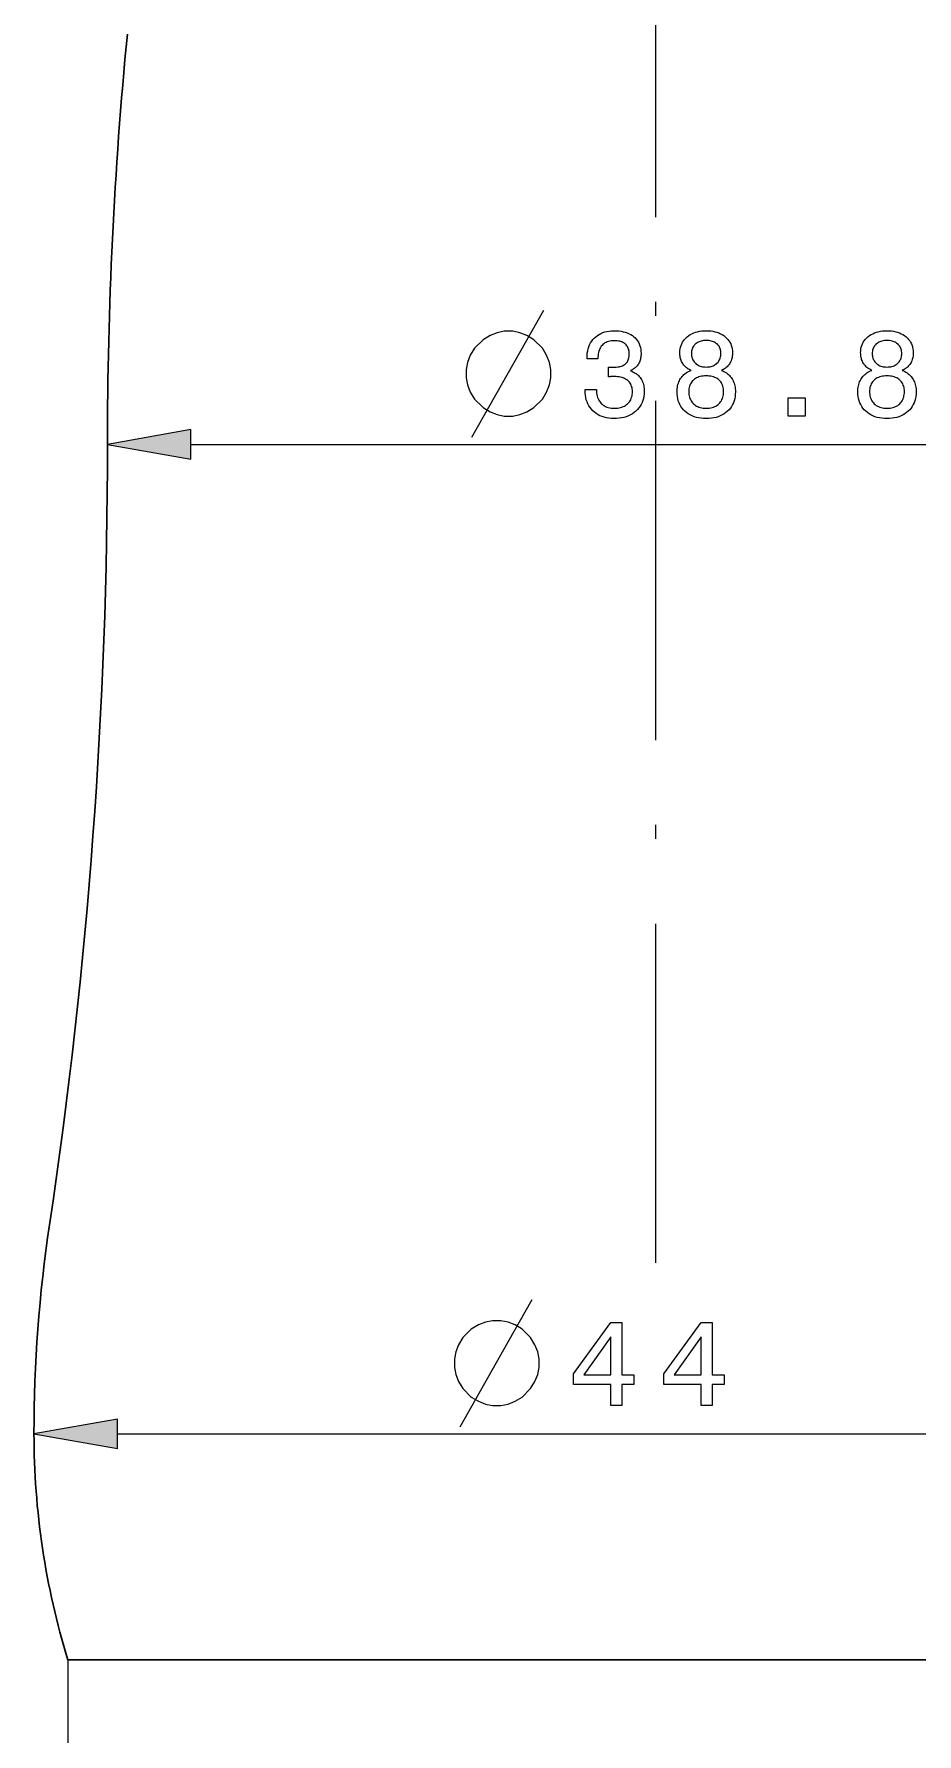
# Model space of a CAD drawing. Extents: x 0 to 297, y 0 to 420.
# Drawn here: x 123.6 to 154.8, y 147 to 207.2 of the extents above; entities that cross this region are included whole.
import ezdxf

# ---------------------------------------------------------------- set-up
doc = ezdxf.new("R2010")
doc.units = 0
doc.linetypes.add('DASHDOT', pattern=[18.5, 12, -3, 0.5, -3])

msp = doc.modelspace()

# ---------------------------------------------------------------- linework, layer by layer
at = {"color": 7, "linetype": 'DASHDOT', "lineweight": 13}
msp.add_line((145.6, 163.699), (145.6, 331.816), dxfattribs=at)
at = {"color": 7, "lineweight": 13}
for p, q in [((129.155, 192.658), (162.046, 192.658)), ((126.555, 157.658), (164.646, 157.658))]:
    msp.add_line(p, q, dxfattribs=at)
at = {"color": 7, "lineweight": 13, "ltscale": 0.30615}
msp.add_line((124.8, 149.658), (124.8, 137.412), dxfattribs=at)
at = {"color": 7, "lineweight": 30}
for p, q in [((166.4, 149.658), (124.8, 149.658)), ((166.35, 149.658), (124.85, 149.658))]:
    msp.add_line(p, q, dxfattribs=at)
at = {"color": 7, "lineweight": 13}
for points in [[(139.088, 192.908), (140.788, 195.908), (141.638, 197.408)], [(138.674, 157.908), (140.374, 160.908), (141.224, 162.408)]]:
    msp.add_lwpolyline(points, dxfattribs=at)
for points in [[(140.538, 196.658), (140.238, 196.658), (139.988, 196.608), (139.738, 196.508), (139.488, 196.358), (139.188, 196.058), (139.038, 195.808), (138.938, 195.558), (138.888, 195.308), (138.888, 195.008), (138.938, 194.758), (139.038, 194.508), (139.188, 194.258), (139.488, 193.958), (139.738, 193.808), (139.988, 193.708), (140.238, 193.658), (140.538, 193.658), (140.788, 193.708), (141.038, 193.808), (141.288, 193.958), (141.588, 194.258), (141.738, 194.508), (141.838, 194.758), (141.888, 195.008), (141.888, 195.308), (141.838, 195.558), (141.738, 195.808), (141.588, 196.058), (141.288, 196.358), (141.038, 196.508), (140.788, 196.608)], [(143.099, 194.598), (143.498, 194.598), (143.501, 194.536), (143.507, 194.477), (143.516, 194.421), (143.529, 194.368), (143.544, 194.318), (143.563, 194.27), (143.586, 194.225), (143.611, 194.183), (143.64, 194.144), (143.672, 194.108), (143.706, 194.075), (143.744, 194.046), (143.784, 194.019), (143.827, 193.997), (143.873, 193.978), (143.921, 193.962), (143.972, 193.95), (144.025, 193.941), (144.082, 193.936), (144.141, 193.934), (144.198, 193.936), (144.254, 193.941), (144.307, 193.948), (144.357, 193.96), (144.405, 193.974), (144.45, 193.991), (144.492, 194.012), (144.533, 194.035), (144.57, 194.062), (144.606, 194.092), (144.638, 194.125), (144.667, 194.16), (144.692, 194.198), (144.714, 194.238), (144.733, 194.28), (144.748, 194.325), (144.76, 194.372), (144.768, 194.421), (144.774, 194.473), (144.775, 194.527), (144.774, 194.576), (144.769, 194.623), (144.76, 194.667), (144.748, 194.71), (144.733, 194.75), (144.715, 194.788), (144.693, 194.824), (144.668, 194.857), (144.64, 194.889), (144.608, 194.918), (144.573, 194.944), (144.535, 194.968), (144.495, 194.989), (144.452, 195.007), (144.406, 195.023), (144.358, 195.035), (144.306, 195.045), (144.252, 195.052), (144.196, 195.056), (144.136, 195.058), (144.128, 195.058), (144.119, 195.058), (144.111, 195.058), (144.102, 195.058), (144.093, 195.057), (144.084, 195.057), (144.075, 195.057), (144.066, 195.057), (144.057, 195.056), (144.048, 195.056), (144.038, 195.055), (144.028, 195.055), (144.017, 195.054), (144.006, 195.054), (143.994, 195.053), (143.982, 195.052), (143.969, 195.052), (143.955, 195.051), (143.941, 195.05), (143.926, 195.049), (143.926, 195.389), (143.935, 195.388), (143.944, 195.388), (143.953, 195.388), (143.962, 195.387), (143.971, 195.387), (143.98, 195.387), (143.989, 195.386), (143.997, 195.386), (144.006, 195.386), (144.014, 195.386), (144.023, 195.386), (144.031, 195.385), (144.039, 195.385), (144.047, 195.385), (144.055, 195.385), (144.063, 195.385), (144.07, 195.385), (144.078, 195.385), (144.085, 195.385), (144.092, 195.385), (144.149, 195.386), (144.203, 195.389), (144.253, 195.395), (144.301, 195.403), (144.345, 195.413), (144.387, 195.426), (144.426, 195.441), (144.461, 195.458), (144.494, 195.478), (144.523, 195.5), (144.55, 195.524), (144.574, 195.55), (144.595, 195.579), (144.613, 195.611), (144.629, 195.645), (144.641, 195.681), (144.651, 195.72), (144.658, 195.761), (144.662, 195.805), (144.664, 195.851), (144.662, 195.895), (144.658, 195.937), (144.651, 195.978), (144.642, 196.016), (144.63, 196.052), (144.615, 196.086), (144.597, 196.118), (144.577, 196.147), (144.553, 196.175), (144.528, 196.201), (144.499, 196.224), (144.468, 196.245), (144.435, 196.263), (144.4, 196.279), (144.362, 196.292), (144.322, 196.303), (144.279, 196.312), (144.234, 196.318), (144.186, 196.322), (144.136, 196.323), (144.081, 196.321), (144.027, 196.316), (143.977, 196.308), (143.929, 196.297), (143.884, 196.282), (143.842, 196.264), (143.803, 196.243), (143.766, 196.219), (143.732, 196.191), (143.701, 196.16), (143.673, 196.126), (143.648, 196.089), (143.625, 196.049), (143.606, 196.006), (143.59, 195.96), (143.576, 195.911), (143.566, 195.859), (143.558, 195.804), (143.554, 195.745), (143.553, 195.684), (143.169, 195.684), (143.169, 195.714), (143.171, 195.8), (143.179, 195.883), (143.192, 195.962), (143.21, 196.037), (143.233, 196.109), (143.261, 196.178), (143.294, 196.243), (143.333, 196.304), (143.376, 196.361), (143.425, 196.416), (143.478, 196.465), (143.535, 196.51), (143.595, 196.549), (143.658, 196.583), (143.726, 196.612), (143.796, 196.635), (143.871, 196.653), (143.949, 196.667), (144.03, 196.674), (144.115, 196.677), (144.205, 196.675), (144.291, 196.668), (144.373, 196.658), (144.45, 196.643), (144.523, 196.624), (144.593, 196.6), (144.658, 196.573), (144.719, 196.541), (144.775, 196.505), (144.828, 196.464), (144.876, 196.42), (144.919, 196.372), (144.957, 196.321), (144.99, 196.267), (145.018, 196.209), (145.04, 196.148), (145.058, 196.083), (145.071, 196.015), (145.078, 195.944), (145.081, 195.87), (145.08, 195.827), (145.077, 195.785), (145.072, 195.745), (145.066, 195.706), (145.057, 195.668), (145.046, 195.632), (145.034, 195.597), (145.02, 195.563), (145.003, 195.53), (144.985, 195.499), (144.965, 195.468), (144.943, 195.44), (144.919, 195.413), (144.894, 195.387), (144.866, 195.363), (144.837, 195.34), (144.806, 195.319), (144.773, 195.299), (144.738, 195.281), (144.701, 195.264), (144.749, 195.246), (144.794, 195.225), (144.836, 195.202), (144.877, 195.178), (144.915, 195.151), (144.95, 195.123), (144.984, 195.092), (145.015, 195.059), (145.043, 195.025), (145.069, 194.988), (145.093, 194.95), (145.115, 194.91), (145.133, 194.868), (145.15, 194.824), (145.163, 194.779), (145.175, 194.732), (145.184, 194.683), (145.19, 194.633), (145.194, 194.581), (145.195, 194.527), (145.192, 194.442), (145.183, 194.361), (145.168, 194.283), (145.148, 194.208), (145.121, 194.137), (145.089, 194.069), (145.05, 194.005), (145.006, 193.944), (144.956, 193.887), (144.9, 193.833), (144.839, 193.783), (144.774, 193.739), (144.705, 193.7), (144.633, 193.666), (144.556, 193.637), (144.476, 193.613), (144.391, 193.595), (144.303, 193.582), (144.211, 193.574), (144.115, 193.572), (144.025, 193.574), (143.937, 193.582), (143.854, 193.596), (143.774, 193.615), (143.699, 193.64), (143.626, 193.669), (143.558, 193.705), (143.493, 193.746), (143.433, 193.792), (143.375, 193.844), (143.323, 193.9), (143.276, 193.96), (143.235, 194.023), (143.199, 194.09), (143.168, 194.161), (143.143, 194.235), (143.124, 194.313), (143.11, 194.395), (143.102, 194.48), (143.099, 194.569)], [(146.85, 195.273), (146.811, 195.292), (146.774, 195.312), (146.74, 195.333), (146.707, 195.356), (146.676, 195.38), (146.648, 195.405), (146.621, 195.432), (146.596, 195.46), (146.573, 195.489), (146.553, 195.52), (146.534, 195.551), (146.517, 195.585), (146.502, 195.62), (146.489, 195.656), (146.478, 195.694), (146.469, 195.733), (146.462, 195.773), (146.457, 195.815), (146.454, 195.858), (146.453, 195.903), (146.456, 195.971), (146.464, 196.036), (146.477, 196.098), (146.495, 196.158), (146.518, 196.215), (146.546, 196.269), (146.58, 196.321), (146.619, 196.371), (146.663, 196.418), (146.712, 196.462), (146.765, 196.503), (146.821, 196.539), (146.881, 196.572), (146.943, 196.6), (147.009, 196.623), (147.078, 196.643), (147.15, 196.658), (147.225, 196.668), (147.304, 196.675), (147.385, 196.677), (147.467, 196.675), (147.546, 196.668), (147.621, 196.658), (147.693, 196.643), (147.762, 196.623), (147.828, 196.6), (147.891, 196.572), (147.95, 196.539), (148.006, 196.503), (148.059, 196.462), (148.108, 196.418), (148.151, 196.371), (148.189, 196.321), (148.223, 196.269), (148.251, 196.215), (148.274, 196.158), (148.292, 196.098), (148.305, 196.036), (148.312, 195.971), (148.315, 195.903), (148.314, 195.858), (148.311, 195.814), (148.306, 195.772), (148.299, 195.731), (148.291, 195.692), (148.28, 195.654), (148.267, 195.618), (148.253, 195.583), (148.236, 195.549), (148.218, 195.517), (148.198, 195.487), (148.175, 195.458), (148.151, 195.43), (148.124, 195.403), (148.095, 195.378), (148.064, 195.355), (148.032, 195.332), (147.997, 195.311), (147.96, 195.291), (147.921, 195.273), (147.969, 195.253), (148.015, 195.232), (148.058, 195.208), (148.099, 195.183), (148.137, 195.155), (148.173, 195.126), (148.207, 195.094), (148.238, 195.061), (148.267, 195.026), (148.293, 194.988), (148.317, 194.949), (148.338, 194.908), (148.357, 194.865), (148.373, 194.821), (148.387, 194.775), (148.398, 194.727), (148.407, 194.677), (148.413, 194.626), (148.417, 194.573), (148.418, 194.518), (148.415, 194.433), (148.407, 194.352), (148.393, 194.275), (148.374, 194.2), (148.348, 194.13), (148.318, 194.063), (148.281, 193.999), (148.24, 193.939), (148.192, 193.882), (148.139, 193.829), (148.081, 193.78), (148.019, 193.736), (147.954, 193.698), (147.884, 193.664), (147.811, 193.636), (147.734, 193.613), (147.652, 193.595), (147.567, 193.582), (147.478, 193.574), (147.385, 193.572), (147.292, 193.574), (147.203, 193.582), (147.118, 193.595), (147.037, 193.613), (146.96, 193.636), (146.887, 193.664), (146.817, 193.698), (146.752, 193.736), (146.69, 193.78), (146.633, 193.829), (146.58, 193.882), (146.532, 193.939), (146.491, 193.999), (146.455, 194.063), (146.424, 194.13), (146.399, 194.2), (146.379, 194.275), (146.365, 194.352), (146.357, 194.433), (146.354, 194.518), (146.356, 194.573), (146.359, 194.626), (146.366, 194.677), (146.374, 194.727), (146.386, 194.775), (146.4, 194.821), (146.416, 194.865), (146.435, 194.908), (146.456, 194.949), (146.48, 194.988), (146.506, 195.026), (146.535, 195.061), (146.566, 195.094), (146.599, 195.126), (146.635, 195.155), (146.673, 195.183), (146.714, 195.208), (146.757, 195.232), (146.802, 195.253)], [(153.246, 195.273), (153.207, 195.292), (153.171, 195.312), (153.136, 195.333), (153.103, 195.356), (153.073, 195.38), (153.044, 195.405), (153.017, 195.432), (152.992, 195.46), (152.97, 195.489), (152.949, 195.52), (152.93, 195.551), (152.913, 195.585), (152.898, 195.62), (152.885, 195.656), (152.875, 195.694), (152.866, 195.733), (152.859, 195.773), (152.854, 195.815), (152.851, 195.858), (152.85, 195.903), (152.852, 195.971), (152.86, 196.036), (152.873, 196.098), (152.891, 196.158), (152.914, 196.215), (152.943, 196.269), (152.976, 196.321), (153.015, 196.371), (153.059, 196.418), (153.108, 196.462), (153.161, 196.503), (153.218, 196.539), (153.277, 196.572), (153.34, 196.6), (153.406, 196.623), (153.474, 196.643), (153.547, 196.658), (153.622, 196.668), (153.7, 196.675), (153.782, 196.677), (153.863, 196.675), (153.942, 196.668), (154.018, 196.658), (154.09, 196.643), (154.159, 196.623), (154.224, 196.6), (154.287, 196.572), (154.346, 196.539), (154.402, 196.503), (154.455, 196.462), (154.504, 196.418), (154.547, 196.371), (154.586, 196.321), (154.619, 196.269), (154.647, 196.215), (154.67, 196.158), (154.688, 196.098), (154.701, 196.036), (154.709, 195.971), (154.711, 195.903), (154.71, 195.858), (154.707, 195.814), (154.703, 195.772), (154.696, 195.731), (154.687, 195.692), (154.676, 195.654), (154.664, 195.618), (154.649, 195.583), (154.633, 195.549), (154.614, 195.517), (154.594, 195.487), (154.571, 195.458), (154.547, 195.43), (154.52, 195.403), (154.492, 195.378), (154.461, 195.355), (154.428, 195.332), (154.393, 195.311), (154.356, 195.291), (154.317, 195.273), (154.365, 195.253), (154.411, 195.232), (154.454, 195.208), (154.495, 195.183), (154.533, 195.155), (154.569, 195.126), (154.603, 195.094), (154.634, 195.061), (154.663, 195.026), (154.689, 194.988), (154.713, 194.949), (154.734, 194.908), (154.753, 194.865), (154.769, 194.821), (154.783, 194.775), (154.795, 194.727), (154.803, 194.677), (154.81, 194.626), (154.813, 194.573), (154.815, 194.518), (154.812, 194.433), (154.803, 194.352), (154.79, 194.275), (154.77, 194.2), (154.745, 194.13), (154.714, 194.063), (154.678, 193.999), (154.636, 193.939), (154.588, 193.882), (154.535, 193.829), (154.477, 193.78), (154.416, 193.736), (154.35, 193.698), (154.281, 193.664), (154.207, 193.636), (154.13, 193.613), (154.049, 193.595), (153.964, 193.582), (153.875, 193.574), (153.782, 193.572), (153.689, 193.574), (153.6, 193.582), (153.515, 193.595), (153.434, 193.613), (153.356, 193.636), (153.283, 193.664), (153.214, 193.698), (153.148, 193.736), (153.087, 193.78), (153.029, 193.829), (152.976, 193.882), (152.929, 193.939), (152.887, 193.999), (152.851, 194.063), (152.82, 194.13), (152.795, 194.2), (152.776, 194.275), (152.762, 194.352), (152.753, 194.433), (152.751, 194.518), (152.752, 194.573), (152.756, 194.626), (152.762, 194.677), (152.771, 194.727), (152.782, 194.775), (152.796, 194.821), (152.812, 194.865), (152.831, 194.908), (152.852, 194.949), (152.876, 194.988), (152.902, 195.026), (152.931, 195.061), (152.962, 195.094), (152.996, 195.126), (153.031, 195.155), (153.07, 195.183), (153.11, 195.208), (153.153, 195.232), (153.198, 195.253)], [(146.865, 195.87), (146.866, 195.827), (146.87, 195.787), (146.877, 195.748), (146.887, 195.711), (146.9, 195.676), (146.916, 195.642), (146.934, 195.61), (146.956, 195.579), (146.98, 195.551), (147.007, 195.524), (147.036, 195.499), (147.068, 195.477), (147.101, 195.457), (147.136, 195.44), (147.173, 195.426), (147.211, 195.414), (147.252, 195.405), (147.295, 195.398), (147.339, 195.394), (147.385, 195.393), (147.432, 195.394), (147.477, 195.398), (147.52, 195.405), (147.561, 195.414), (147.6, 195.426), (147.637, 195.44), (147.672, 195.457), (147.705, 195.477), (147.736, 195.499), (147.766, 195.524), (147.793, 195.551), (147.817, 195.579), (147.838, 195.61), (147.857, 195.642), (147.873, 195.676), (147.885, 195.711), (147.895, 195.748), (147.902, 195.787), (147.907, 195.827), (147.908, 195.87), (147.907, 195.912), (147.903, 195.952), (147.896, 195.99), (147.886, 196.027), (147.873, 196.062), (147.858, 196.095), (147.84, 196.126), (147.819, 196.155), (147.795, 196.182), (147.769, 196.208), (147.74, 196.231), (147.709, 196.252), (147.676, 196.271), (147.641, 196.287), (147.603, 196.3), (147.564, 196.312), (147.523, 196.32), (147.479, 196.326), (147.433, 196.33), (147.385, 196.331), (147.338, 196.33), (147.292, 196.326), (147.249, 196.32), (147.208, 196.312), (147.169, 196.3), (147.132, 196.287), (147.096, 196.271), (147.063, 196.252), (147.033, 196.231), (147.004, 196.208), (146.977, 196.182), (146.954, 196.155), (146.933, 196.126), (146.915, 196.095), (146.899, 196.062), (146.887, 196.027), (146.877, 195.99), (146.87, 195.952), (146.866, 195.912)], [(153.261, 195.87), (153.262, 195.827), (153.267, 195.787), (153.274, 195.748), (153.284, 195.711), (153.296, 195.676), (153.312, 195.642), (153.331, 195.61), (153.352, 195.579), (153.376, 195.551), (153.403, 195.524), (153.433, 195.499), (153.464, 195.477), (153.497, 195.457), (153.532, 195.44), (153.569, 195.426), (153.608, 195.414), (153.648, 195.405), (153.691, 195.398), (153.735, 195.394), (153.782, 195.393), (153.828, 195.394), (153.873, 195.398), (153.916, 195.405), (153.957, 195.414), (153.996, 195.426), (154.033, 195.44), (154.068, 195.457), (154.101, 195.477), (154.133, 195.499), (154.162, 195.524), (154.189, 195.551), (154.213, 195.579), (154.235, 195.61), (154.253, 195.642), (154.269, 195.676), (154.282, 195.711), (154.292, 195.748), (154.299, 195.787), (154.303, 195.827), (154.304, 195.87), (154.303, 195.912), (154.299, 195.952), (154.292, 195.99), (154.282, 196.027), (154.27, 196.062), (154.254, 196.095), (154.236, 196.126), (154.215, 196.155), (154.192, 196.182), (154.165, 196.208), (154.136, 196.231), (154.105, 196.252), (154.072, 196.271), (154.037, 196.287), (154, 196.3), (153.96, 196.312), (153.919, 196.32), (153.875, 196.326), (153.829, 196.33), (153.782, 196.331), (153.734, 196.33), (153.689, 196.326), (153.645, 196.32), (153.604, 196.312), (153.565, 196.3), (153.528, 196.287), (153.493, 196.271), (153.46, 196.252), (153.429, 196.231), (153.4, 196.208), (153.374, 196.182), (153.35, 196.155), (153.329, 196.126), (153.311, 196.095), (153.296, 196.062), (153.283, 196.027), (153.273, 195.99), (153.266, 195.952), (153.262, 195.912)], [(146.77, 194.527), (146.771, 194.473), (146.776, 194.422), (146.785, 194.373), (146.796, 194.326), (146.811, 194.281), (146.829, 194.239), (146.851, 194.199), (146.876, 194.162), (146.904, 194.126), (146.935, 194.093), (146.969, 194.063), (147.006, 194.036), (147.045, 194.012), (147.087, 193.992), (147.13, 193.974), (147.177, 193.96), (147.225, 193.949), (147.276, 193.941), (147.33, 193.936), (147.385, 193.934), (147.441, 193.936), (147.495, 193.941), (147.546, 193.949), (147.595, 193.96), (147.642, 193.974), (147.686, 193.992), (147.727, 194.012), (147.766, 194.036), (147.803, 194.063), (147.837, 194.093), (147.869, 194.126), (147.897, 194.162), (147.922, 194.199), (147.943, 194.239), (147.962, 194.281), (147.977, 194.326), (147.988, 194.373), (147.996, 194.422), (148.001, 194.473), (148.003, 194.527), (148.001, 194.577), (147.996, 194.624), (147.988, 194.67), (147.977, 194.714), (147.962, 194.755), (147.944, 194.794), (147.922, 194.832), (147.898, 194.867), (147.87, 194.9), (147.839, 194.93), (147.804, 194.959), (147.768, 194.984), (147.729, 195.006), (147.687, 195.025), (147.643, 195.042), (147.596, 195.055), (147.547, 195.066), (147.496, 195.073), (147.442, 195.077), (147.385, 195.079), (147.329, 195.077), (147.275, 195.073), (147.224, 195.066), (147.175, 195.055), (147.129, 195.042), (147.085, 195.025), (147.044, 195.006), (147.005, 194.984), (146.968, 194.959), (146.934, 194.93), (146.903, 194.9), (146.875, 194.867), (146.85, 194.832), (146.829, 194.794), (146.811, 194.755), (146.796, 194.714), (146.784, 194.67), (146.776, 194.624), (146.771, 194.577)], [(153.166, 194.527), (153.168, 194.473), (153.173, 194.422), (153.181, 194.373), (153.192, 194.326), (153.207, 194.281), (153.226, 194.239), (153.247, 194.199), (153.272, 194.162), (153.3, 194.126), (153.332, 194.093), (153.366, 194.063), (153.402, 194.036), (153.442, 194.012), (153.483, 193.992), (153.527, 193.974), (153.573, 193.96), (153.622, 193.949), (153.673, 193.941), (153.726, 193.936), (153.782, 193.934), (153.838, 193.936), (153.891, 193.941), (153.943, 193.949), (153.992, 193.96), (154.038, 193.974), (154.082, 193.992), (154.124, 194.012), (154.163, 194.036), (154.2, 194.063), (154.234, 194.093), (154.265, 194.126), (154.293, 194.162), (154.318, 194.199), (154.34, 194.239), (154.358, 194.281), (154.373, 194.326), (154.384, 194.373), (154.393, 194.422), (154.398, 194.473), (154.399, 194.527), (154.398, 194.577), (154.393, 194.624), (154.385, 194.67), (154.373, 194.714), (154.358, 194.755), (154.34, 194.794), (154.319, 194.832), (154.294, 194.867), (154.266, 194.9), (154.235, 194.93), (154.201, 194.959), (154.164, 194.984), (154.125, 195.006), (154.083, 195.025), (154.039, 195.042), (153.993, 195.055), (153.944, 195.066), (153.892, 195.073), (153.838, 195.077), (153.782, 195.079), (153.725, 195.077), (153.672, 195.073), (153.621, 195.066), (153.572, 195.055), (153.525, 195.042), (153.482, 195.025), (153.44, 195.006), (153.401, 194.984), (153.365, 194.959), (153.33, 194.93), (153.299, 194.9), (153.271, 194.867), (153.247, 194.832), (153.225, 194.794), (153.207, 194.755), (153.192, 194.714), (153.181, 194.67), (153.173, 194.624), (153.168, 194.577)], [(150.286, 193.658), (150.286, 194.301), (150.883, 194.301), (150.883, 193.658)], [(129.155, 193.179), (126.2, 192.658), (129.155, 192.137)], [(140.124, 161.658), (139.824, 161.658), (139.574, 161.608), (139.324, 161.508), (139.074, 161.358), (138.774, 161.058), (138.624, 160.808), (138.524, 160.558), (138.474, 160.308), (138.474, 160.008), (138.524, 159.758), (138.624, 159.508), (138.774, 159.258), (139.074, 158.958), (139.324, 158.808), (139.574, 158.708), (139.824, 158.658), (140.124, 158.658), (140.374, 158.708), (140.624, 158.808), (140.874, 158.958), (141.174, 159.258), (141.324, 159.508), (141.424, 159.758), (141.474, 160.008), (141.474, 160.308), (141.424, 160.558), (141.324, 160.808), (141.174, 161.058), (140.874, 161.358), (140.624, 161.508), (140.374, 161.608)], [(144.011, 158.658), (144.011, 159.4), (142.694, 159.4), (142.694, 159.78), (144.007, 161.591), (144.399, 161.591), (144.399, 159.746), (144.827, 159.746), (144.827, 159.4), (144.399, 159.4), (144.399, 158.658)], [(147.209, 158.658), (147.209, 159.4), (145.892, 159.4), (145.892, 159.78), (147.205, 161.591), (147.597, 161.591), (147.597, 159.746), (148.025, 159.746), (148.025, 159.4), (147.597, 159.4), (147.597, 158.658)], [(143.056, 159.746), (144.011, 159.746), (144.011, 161.089)], [(146.254, 159.746), (147.209, 159.746), (147.209, 161.089)], [(126.555, 158.179), (123.6, 157.658), (126.555, 157.137)]]:
    msp.add_lwpolyline(points, close=True, dxfattribs=at)
at = {"color": 7, "lineweight": 30}
for centre, radius, start, end in [((276.2, 192.658), 150, 174.4468, 180.00001), ((-60.677, 192.658), 186.877, 351.50309, 360), ((173.6, 157.658), 50, 171.50309, 180.00001), ((150.867, 157.658), 27.267, 180.00002, 197.06151)]:
    msp.add_arc(centre, radius, start, end, dxfattribs=at)
at = {"color": 7, "lineweight": 13}
for points in [[(129.155, 193.179), (126.2, 192.658), (129.155, 193.179), (129.155, 192.137)], [(126.555, 158.179), (123.6, 157.658), (126.555, 158.179), (126.555, 157.137)]]:
    msp.add_solid(points, dxfattribs=at)

doc.saveas('drawing.dxf')
